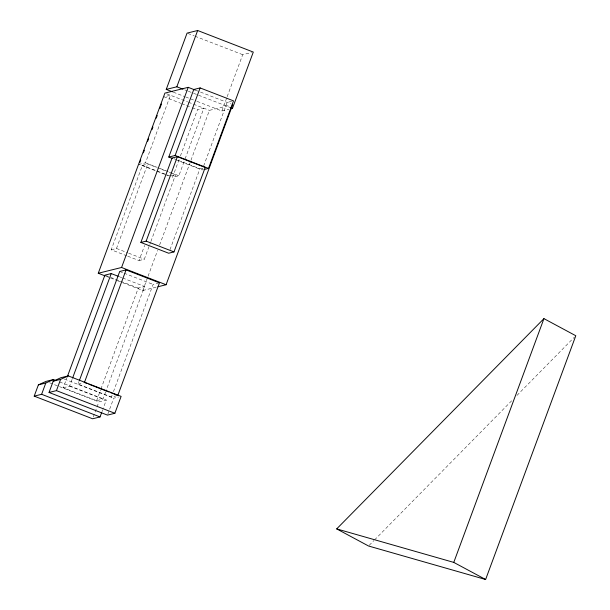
<?xml version="1.0" encoding="UTF-8"?>
<svg xmlns="http://www.w3.org/2000/svg" width="610" height="610" viewBox="0 0 610 610"><rect width="100%" height="100%" fill="white"/><g stroke="black" fill="none" stroke-linecap="round" stroke-linejoin="round"><path stroke-width="0.46" stroke-dasharray="3.05 2.29" d="M126.85 255.849L111.203 249.78L142.435 165.34L147.734 164.029L167.727 171.776M164.601 174.269L139.126 164.387L145.477 162.817L170.472 95.259L164.113 96.837L180.804 103.303M105.621 391.955L102.976 399.108L96.624 400.678L63.242 387.739L66.879 377.91M111.203 249.78L116.495 248.468L147.734 164.029M63.242 387.739L69.593 386.168L72.239 379.016M116.899 395.661L111.447 397.011L78.065 384.071L79.056 381.387M127.719 256.185L139.019 260.569L144.608 245.456M179.081 159.553L172.508 177.335L178.86 175.756L184.449 160.651M180.4 156L197.495 109.777L203.854 108.206L184.784 159.759M139.019 260.569L144.311 259.258L150.563 242.368M150.891 241.476L175.55 174.811L168.596 172.119M96.624 400.678L100.589 389.958M100.917 389.066L138.272 288.088L144.623 286.517L105.949 391.063M93.284 417.004L98.873 401.891L106.293 400.053L102.999 408.944M122.701 282.727L142.778 290.505L147.727 277.131M148.055 276.238L157.624 250.374M159.599 245.022L190.61 161.192M190.945 160.3L209.413 110.364L230.023 105.255M102.015 411.613L102.671 409.836M111.447 397.011L112.11 395.227M113.437 391.65L153.102 284.42L158.547 283.07M107.787 414.22L113.704 398.223L118.645 396.996M169.992 249.673L199.912 168.779L205.204 167.468M197.152 101.397L221.88 110.989L226.836 97.585M227.164 96.693L242.704 54.694L251.526 52.506M369.21 545.325L373.892 540.574M374.563 539.896L512.278 400.175M516.96 395.425L574.452 337.094M231.693 101.313L227.149 102.434L202.162 169.992L175.81 159.774M221.88 110.989L228.941 109.243M171.135 175.901L175.55 174.811M142.778 290.505L156.221 287.18M78.065 384.071L83.517 382.722M187.949 33.466L194.132 35.86M195.009 36.203L242.704 54.694M195.528 90.173L230.969 103.913M184.777 89.876L187.43 90.905M188.315 91.248L192.729 92.956M193.606 93.299L230.702 107.68M173.301 92.156L184.784 96.609M185.669 96.952L196.267 101.062M166.652 93.78L187.598 101.9M188.467 102.244L209.413 110.364M181.681 103.647L191.349 107.391M192.226 107.734L197.495 109.777M173.827 158.669L199.912 168.779M145.477 162.817L156.9 167.247M160.415 168.604L170.076 172.355M170.952 172.691L178.86 175.756M142.435 165.34L170.259 176.122M165.478 174.605L168.116 175.627M116.495 248.468L127.795 252.853M128.664 253.188L144.311 259.258M119.72 271.481L123.228 272.838M124.112 273.181L153.102 284.42M119.148 276.643L121.786 277.664M122.663 278L144.623 286.517M105.766 275.491L138.272 288.088M106.125 276.299L109.609 277.649M110.486 277.992L116.594 280.356M117.471 280.699L121.832 282.384M64.37 379.092L113.704 398.223M59.597 381.952L106.293 400.053M69.593 386.168L102.976 399.108M49.547 382.767L98.873 401.891"/><path stroke-width="0.91" d="M101.687 412.497L100.04 416.943L92.629 418.78L34.206 396.134L38.377 384.872L46.017 381.402L53.436 379.565L55.197 380.243M34.206 396.134L41.625 394.296L45.788 383.034L53.436 379.565M49.036 392.459L53.2 381.204L60.847 377.727L68.259 375.897L121.115 396.386L114.871 413.275L107.459 415.113L49.036 392.459L56.448 390.629L114.871 413.275M105.248 275.956L98.263 273.25L164.906 93.109L188.208 87.337L195.185 90.044M172.424 91.813L166.24 89.418L187.064 33.123L197.655 30.5L253.295 52.071L232.471 108.367L230.702 108.801M139.781 162.611L140.773 159.95M143.403 152.835L144.387 150.167M147.673 141.276L148.657 138.615M151.951 129.724L152.935 127.055M156.221 118.165L157.212 115.503M159.843 108.389L161.482 103.944M56.448 390.629L60.611 379.367L68.259 375.897M67.207 377.018L104.889 275.148L111.241 273.577L118.271 276.299M166.24 89.418L176.831 86.795L197.655 30.5M72.567 378.124L111.241 273.577M79.391 380.495L119.72 271.481L126.072 269.902L159.454 282.849L117.806 395.44M98.263 273.25L121.565 267.485L188.208 87.337M126.072 269.902L84.424 382.493L87.055 383.515M172.294 158.409L168.779 157.052L193.766 89.495L200.126 87.924L233.508 100.864L208.513 168.421L203.976 169.542M140.857 242.444L172.089 157.998L177.388 156.686L205.204 167.468L173.972 251.915L168.673 253.226L140.857 242.444L146.148 241.133L173.972 251.915M168.779 157.052L175.131 155.474L200.126 87.924M146.148 241.133L177.388 156.686M158.013 286.738L166.08 284.74L232.715 104.592M485.621 579.5L453.771 562.397L543.937 318.633L575.794 335.736L485.621 579.5L368.547 546.003L336.69 528.9L543.937 318.633M38.377 384.872L45.788 383.034M53.2 381.204L60.611 379.367M336.69 528.9L453.771 562.397M176.831 86.795L183.015 89.19M230.702 107.68L232.471 108.367M175.131 155.474L208.513 168.421M121.565 267.485L166.08 284.74M88.816 384.201L109.022 392.032M110.776 392.71L116.929 395.097M41.625 394.296L100.04 416.943"/></g></svg>
